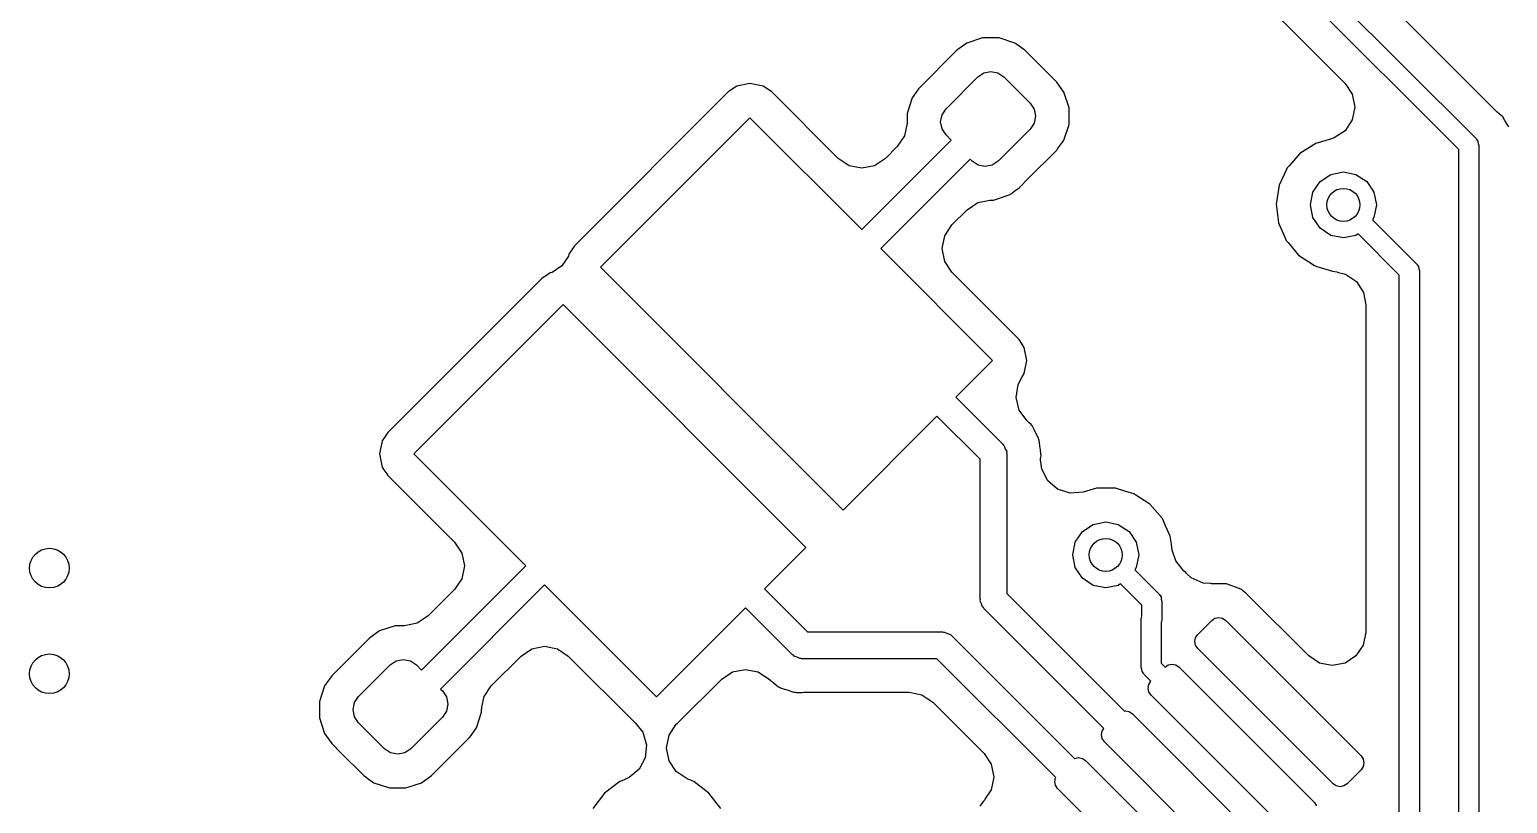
# Model space of a CAD drawing. Extents: x 0.99 to 4.24, y -7.27 to -4.02.
# Drawn here: x 2.4941 to 2.9348, y -4.8693 to -4.6387 of the extents above; entities that cross this region are included whole.
import ezdxf

# ---------------------------------------------------------------- set-up
doc = ezdxf.new("R2010")
doc.units = 0
doc.header["$MEASUREMENT"] = 0
doc.layers.add('BLACK', color=7, linetype='CONTINUOUS')

msp = doc.modelspace()

# ---------------------------------------------------------------- linework, layer by layer
at = {"layer": 'BLACK', "linetype": 'CONTINUOUS'}
for p, q in [((2.93172, -4.66331), (2.84062, -4.57221)), ((2.83283, -4.57859), (2.92535, -4.67111)), ((2.92023, -4.67447), (2.82947, -4.58371)), ((2.82823, -4.59665), (2.88634, -4.65475)), ((2.77358, -4.64271), (2.7706, -4.64488)), ((2.77826, -4.64119), (2.77358, -4.64271)), ((2.78318, -4.64119), (2.77826, -4.64119)), ((2.78786, -4.64271), (2.78318, -4.64119)), ((2.7885, -4.64317), (2.78786, -4.64271)), ((2.79052, -4.64465), (2.7885, -4.64317)), ((2.7706, -4.64488), (2.75941, -4.65607)), ((2.79084, -4.64488), (2.79052, -4.64465)), ((2.79052, -4.64465), (2.79052, -4.64465)), ((2.80036, -4.6544), (2.79084, -4.64488)), ((2.76736, -4.66229), (2.77683, -4.65283)), ((2.77683, -4.65283), (2.77861, -4.65163)), ((2.77861, -4.65163), (2.78072, -4.65121)), ((2.78072, -4.65121), (2.78283, -4.65163)), ((2.78283, -4.65163), (2.78462, -4.65283)), ((2.78462, -4.65283), (2.79242, -4.66062)), ((2.70249, -4.65718), (2.65656, -4.70312)), ((2.7029, -4.65691), (2.70249, -4.65718)), ((2.70416, -4.65607), (2.7029, -4.65691)), ((2.7029, -4.65691), (2.7029, -4.65691)), ((2.70497, -4.65553), (2.70416, -4.65607)), ((2.70416, -4.65607), (2.70416, -4.65607)), ((2.70888, -4.65475), (2.70497, -4.65553)), ((2.71279, -4.65553), (2.70888, -4.65475)), ((2.71361, -4.65607), (2.71279, -4.65553)), ((2.71429, -4.65653), (2.71361, -4.65607)), ((2.71361, -4.65607), (2.71361, -4.65607)), ((2.71527, -4.65718), (2.71429, -4.65653)), ((2.7352, -4.67711), (2.71527, -4.65718)), ((2.75918, -4.65639), (2.75778, -4.65832)), ((2.75941, -4.65607), (2.75918, -4.65639)), ((2.75918, -4.65639), (2.75918, -4.65639)), ((2.80253, -4.65738), (2.80036, -4.6544)), ((2.80405, -4.66206), (2.80253, -4.65738)), ((2.88634, -4.65475), (2.8885, -4.65798)), ((2.75725, -4.65905), (2.75573, -4.66373)), ((2.75778, -4.65832), (2.75725, -4.65905)), ((2.79242, -4.66062), (2.79361, -4.66241)), ((2.80405, -4.66698), (2.80405, -4.66206)), ((2.8885, -4.65798), (2.88925, -4.66179)), ((2.88925, -4.66179), (2.8885, -4.66561)), ((2.66434, -4.70951), (2.70888, -4.66496)), ((2.70888, -4.66496), (2.74224, -4.69833)), ((2.75573, -4.66373), (2.75573, -4.66655)), ((2.76575, -4.66619), (2.76617, -4.66408)), ((2.76617, -4.6683), (2.76575, -4.66619)), ((2.76617, -4.66408), (2.76736, -4.66229)), ((2.79361, -4.66241), (2.79403, -4.66452)), ((2.79403, -4.66452), (2.79361, -4.66663)), ((2.8885, -4.66561), (2.88634, -4.66884)), ((2.93237, -4.6639), (2.93172, -4.66331)), ((2.93336, -4.66473), (2.93237, -4.6639)), ((2.934, -4.66585), (2.93336, -4.66473)), ((2.93447, -4.66658), (2.934, -4.66585)), ((2.75497, -4.67036), (2.75281, -4.67359)), ((2.75573, -4.66655), (2.75497, -4.67036)), ((2.76736, -4.67009), (2.76617, -4.6683)), ((2.76892, -4.67165), (2.76736, -4.67009)), ((2.79242, -4.66842), (2.78295, -4.67788)), ((2.79361, -4.66663), (2.79242, -4.66842)), ((2.80253, -4.67166), (2.80405, -4.66698)), ((2.88634, -4.66884), (2.88311, -4.671)), ((2.93471, -4.66693), (2.93447, -4.66658)), ((2.93521, -4.66764), (2.93471, -4.66693)), ((2.93471, -4.66693), (2.93471, -4.66693)), ((2.74224, -4.69833), (2.76892, -4.67165)), ((2.75281, -4.67359), (2.74929, -4.67711)), ((2.79209, -4.68291), (2.80009, -4.67491)), ((2.80009, -4.67491), (2.80036, -4.67464)), ((2.80036, -4.67464), (2.80062, -4.67428)), ((2.80062, -4.67428), (2.80207, -4.67229)), ((2.80207, -4.67229), (2.80253, -4.67166)), ((2.80207, -4.67229), (2.80207, -4.67229)), ((2.87763, -4.67263), (2.87282, -4.67566)), ((2.88203, -4.67137), (2.87763, -4.67263)), ((2.88311, -4.671), (2.88203, -4.67137)), ((2.92023, -4.89961), (2.92023, -4.67447)), ((2.92535, -4.67111), (2.92546, -4.67126)), ((2.92546, -4.67126), (2.92553, -4.6713)), ((2.92553, -4.6713), (2.92557, -4.67142)), ((2.92557, -4.67142), (2.92595, -4.67196)), ((2.92595, -4.67196), (2.926, -4.67261)), ((2.926, -4.67261), (2.92623, -4.67323)), ((2.92623, -4.67323), (2.92623, -4.89836)), ((2.73843, -4.67927), (2.7352, -4.67711)), ((2.74224, -4.68003), (2.73843, -4.67927)), ((2.74606, -4.67927), (2.74224, -4.68003)), ((2.74929, -4.67711), (2.74606, -4.67927)), ((2.77458, -4.6773), (2.7479, -4.70398)), ((2.77516, -4.67788), (2.77458, -4.6773)), ((2.77694, -4.67908), (2.77516, -4.67788)), ((2.77905, -4.6795), (2.77694, -4.67908)), ((2.78116, -4.67908), (2.77905, -4.6795)), ((2.78295, -4.67788), (2.78116, -4.67908)), ((2.86962, -4.67929), (2.86906, -4.67993)), ((2.87164, -4.677), (2.86962, -4.67929)), ((2.87282, -4.67566), (2.87164, -4.677)), ((2.78917, -4.68583), (2.79209, -4.68291)), ((2.86815, -4.68186), (2.86664, -4.68508)), ((2.86875, -4.68057), (2.86815, -4.68186)), ((2.86906, -4.67993), (2.86875, -4.68057)), ((2.86875, -4.68057), (2.86875, -4.68057)), ((2.87673, -4.68718), (2.87887, -4.68399)), ((2.87887, -4.68399), (2.88206, -4.68185)), ((2.88206, -4.68185), (2.88583, -4.6811)), ((2.88583, -4.6811), (2.88959, -4.68185)), ((2.88959, -4.68185), (2.89279, -4.68399)), ((2.89279, -4.68399), (2.89492, -4.68718)), ((2.78151, -4.68952), (2.78619, -4.688)), ((2.78619, -4.688), (2.78686, -4.68751)), ((2.78686, -4.68751), (2.78792, -4.68674)), ((2.78792, -4.68674), (2.78917, -4.68583)), ((2.86664, -4.68508), (2.86576, -4.6907)), ((2.87598, -4.69094), (2.87673, -4.68718)), ((2.89492, -4.68718), (2.89567, -4.69094)), ((2.76911, -4.69694), (2.77362, -4.69243)), ((2.77362, -4.69243), (2.77685, -4.69027)), ((2.77685, -4.69027), (2.77996, -4.68966)), ((2.77995, -4.68964), (2.78041, -4.68957)), ((2.77996, -4.68966), (2.77995, -4.68964)), ((2.78041, -4.68957), (2.78066, -4.68952)), ((2.78066, -4.68952), (2.78151, -4.68952)), ((2.86576, -4.6907), (2.86585, -4.6914)), ((2.86585, -4.6914), (2.86585, -4.6914)), ((2.86585, -4.6914), (2.86597, -4.6923)), ((2.86597, -4.6923), (2.8665, -4.69634)), ((2.87673, -4.69471), (2.87598, -4.69094)), ((2.89567, -4.69094), (2.89492, -4.69471)), ((2.76695, -4.70017), (2.76911, -4.69694)), ((2.8665, -4.69634), (2.86679, -4.69699)), ((2.86679, -4.69699), (2.86679, -4.69699)), ((2.86679, -4.69699), (2.86838, -4.70062)), ((2.87887, -4.6979), (2.87673, -4.69471)), ((2.89492, -4.69471), (2.89449, -4.69536)), ((2.89449, -4.69536), (2.90763, -4.70851)), ((2.7662, -4.70398), (2.76695, -4.70017)), ((2.86838, -4.70062), (2.86879, -4.70155)), ((2.86879, -4.70155), (2.86925, -4.70209)), ((2.88206, -4.70004), (2.87887, -4.6979)), ((2.88583, -4.70079), (2.88206, -4.70004)), ((2.88959, -4.70004), (2.88583, -4.70079)), ((2.89024, -4.6996), (2.88959, -4.70004)), ((2.90251, -4.71187), (2.89024, -4.6996)), ((2.65478, -4.7062), (2.65283, -4.70913)), ((2.6549, -4.7056), (2.65478, -4.7062)), ((2.65656, -4.70312), (2.6549, -4.7056)), ((2.7479, -4.70398), (2.78126, -4.73734)), ((2.76695, -4.70779), (2.7662, -4.70398)), ((2.86925, -4.70209), (2.86925, -4.70209)), ((2.86925, -4.70209), (2.86934, -4.7022)), ((2.86934, -4.7022), (2.87245, -4.7059)), ((2.87245, -4.7059), (2.87719, -4.70906)), ((2.65283, -4.70913), (2.6499, -4.71108)), ((2.73672, -4.78189), (2.66434, -4.70951)), ((2.76911, -4.71103), (2.76695, -4.70779)), ((2.87719, -4.70906), (2.87787, -4.70927)), ((2.87787, -4.70927), (2.87787, -4.70927)), ((2.87787, -4.70927), (2.87863, -4.70951)), ((2.87863, -4.70951), (2.88262, -4.71075)), ((2.90763, -4.70851), (2.90774, -4.70866)), ((2.90774, -4.70866), (2.90781, -4.7087)), ((2.90781, -4.7087), (2.90786, -4.70883)), ((2.90786, -4.70883), (2.90823, -4.70936)), ((2.90823, -4.70936), (2.90829, -4.71001)), ((2.90829, -4.71001), (2.90851, -4.71063)), ((2.64682, -4.71286), (2.60088, -4.7588)), ((2.64722, -4.71259), (2.64682, -4.71286)), ((2.64848, -4.71175), (2.64722, -4.71259)), ((2.64722, -4.71259), (2.64722, -4.71259)), ((2.64929, -4.7112), (2.64848, -4.71175)), ((2.64848, -4.71175), (2.64848, -4.71175)), ((2.6499, -4.71108), (2.64929, -4.7112)), ((2.78905, -4.73096), (2.76911, -4.71103)), ((2.88262, -4.71075), (2.88333, -4.71077)), ((2.88333, -4.71077), (2.88403, -4.71088)), ((2.88403, -4.71088), (2.884, -4.71104)), ((2.884, -4.71104), (2.88651, -4.71158)), ((2.88651, -4.71158), (2.8897, -4.7138)), ((2.8897, -4.7138), (2.8918, -4.71707)), ((2.90251, -4.90427), (2.90251, -4.71187)), ((2.90851, -4.71063), (2.90851, -4.90551)), ((2.8918, -4.71707), (2.89249, -4.72071)), ((2.60866, -4.76518), (2.6532, -4.72064)), ((2.6532, -4.72064), (2.72559, -4.79302)), ((2.89249, -4.72071), (2.89249, -4.81832)), ((2.78932, -4.73136), (2.78905, -4.73096)), ((2.79016, -4.73262), (2.78932, -4.73136)), ((2.78932, -4.73136), (2.78932, -4.73136)), ((2.7907, -4.73344), (2.79016, -4.73262)), ((2.79148, -4.73734), (2.7907, -4.73344)), ((2.78126, -4.73734), (2.77032, -4.74829)), ((2.78994, -4.74239), (2.7907, -4.74125)), ((2.7907, -4.74125), (2.79148, -4.73734)), ((2.78827, -4.74832), (2.78888, -4.74448)), ((2.78888, -4.74448), (2.78994, -4.74239)), ((2.77032, -4.74829), (2.78432, -4.7623)), ((2.78918, -4.7521), (2.78827, -4.74832)), ((2.76466, -4.75395), (2.73672, -4.78189)), ((2.7775, -4.76678), (2.76466, -4.75395)), ((2.79146, -4.75524), (2.78918, -4.7521)), ((2.60088, -4.7588), (2.60061, -4.7592)), ((2.79219, -4.75592), (2.79146, -4.75524)), ((2.79273, -4.75641), (2.79219, -4.75592)), ((2.79219, -4.75592), (2.79219, -4.75592)), ((2.79286, -4.75666), (2.79273, -4.75641)), ((2.79299, -4.75679), (2.79286, -4.75666)), ((2.79312, -4.75695), (2.79299, -4.75679)), ((2.7934, -4.75752), (2.79312, -4.75695)), ((2.79389, -4.75855), (2.7934, -4.75752)), ((2.7941, -4.75896), (2.79389, -4.75855)), ((2.79494, -4.76052), (2.7941, -4.75896)), ((2.59922, -4.76127), (2.59845, -4.76518)), ((2.59991, -4.76025), (2.59922, -4.76127)), ((2.60061, -4.7592), (2.59991, -4.76025)), ((2.78432, -4.7623), (2.78447, -4.76258)), ((2.78447, -4.76258), (2.78473, -4.76277)), ((2.78473, -4.76277), (2.78502, -4.76366)), ((2.795, -4.76085), (2.79494, -4.76052)), ((2.79515, -4.76116), (2.795, -4.76085)), ((2.79521, -4.76172), (2.79515, -4.76116)), ((2.79535, -4.76292), (2.79521, -4.76172)), ((2.79521, -4.76172), (2.79521, -4.76172)), ((2.79542, -4.76338), (2.79535, -4.76292)), ((2.79552, -4.76396), (2.79542, -4.76338)), ((2.59845, -4.76518), (2.59922, -4.76909)), ((2.64202, -4.79855), (2.60866, -4.76518)), ((2.7775, -4.80843), (2.7775, -4.76678)), ((2.78502, -4.76366), (2.78545, -4.7645)), ((2.78545, -4.7645), (2.7854, -4.76482)), ((2.7854, -4.76482), (2.7855, -4.76512)), ((2.7855, -4.76512), (2.7855, -4.80677)), ((2.79552, -4.76406), (2.79552, -4.76396)), ((2.79558, -4.76428), (2.79552, -4.76406)), ((2.79552, -4.76429), (2.79558, -4.76428)), ((2.79569, -4.76579), (2.79552, -4.76429)), ((2.79552, -4.76658), (2.79569, -4.76579)), ((2.79552, -4.76694), (2.79552, -4.76658)), ((2.79552, -4.76697), (2.79552, -4.76694)), ((2.7959, -4.7697), (2.79552, -4.76697)), ((2.59922, -4.76909), (2.59977, -4.76991)), ((2.59977, -4.76991), (2.59977, -4.76991)), ((2.59977, -4.76991), (2.60061, -4.77116)), ((2.60061, -4.77116), (2.60061, -4.77116)), ((2.60061, -4.77116), (2.60088, -4.77157)), ((2.60088, -4.77157), (2.62081, -4.7915)), ((2.79768, -4.77316), (2.7959, -4.7697)), ((2.80064, -4.77568), (2.79768, -4.77316)), ((2.80434, -4.77686), (2.80064, -4.77568)), ((2.80821, -4.77654), (2.80434, -4.77686)), ((2.81224, -4.77539), (2.80821, -4.77654)), ((2.81295, -4.7754), (2.81224, -4.77539)), ((2.81446, -4.77541), (2.81295, -4.7754)), ((2.81793, -4.77543), (2.81446, -4.77541)), ((2.82065, -4.77624), (2.81793, -4.77543)), ((2.8227, -4.77686), (2.82065, -4.77624)), ((2.82338, -4.77706), (2.8227, -4.77686)), ((2.8227, -4.77686), (2.8227, -4.77686)), ((2.82397, -4.77745), (2.82338, -4.77706)), ((2.82756, -4.77977), (2.82397, -4.77745)), ((2.82815, -4.78015), (2.82756, -4.77977)), ((2.82756, -4.77977), (2.82756, -4.77977)), ((2.83187, -4.78446), (2.82815, -4.78015)), ((2.81119, -4.78618), (2.81496, -4.78543)), ((2.81496, -4.78543), (2.81873, -4.78618)), ((2.83216, -4.78511), (2.83187, -4.78446)), ((2.83283, -4.78658), (2.83216, -4.78511)), ((2.83216, -4.78511), (2.83216, -4.78511)), ((2.80587, -4.79151), (2.808, -4.78832)), ((2.808, -4.78832), (2.81119, -4.78618)), ((2.81873, -4.78618), (2.82192, -4.78832)), ((2.82192, -4.78832), (2.82405, -4.79151)), ((2.83422, -4.78964), (2.83283, -4.78658)), ((2.83457, -4.7921), (2.83422, -4.78964)), ((2.62081, -4.7915), (2.62297, -4.79473)), ((2.72559, -4.79302), (2.71323, -4.80538)), ((2.80512, -4.79528), (2.80587, -4.79151)), ((2.82405, -4.79151), (2.8248, -4.79528)), ((2.83482, -4.79385), (2.83457, -4.7921)), ((2.83585, -4.79703), (2.83482, -4.79385)), ((2.61098, -4.82958), (2.64202, -4.79855)), ((2.62297, -4.79473), (2.62373, -4.79855)), ((2.62373, -4.79855), (2.62297, -4.80236)), ((2.80587, -4.79904), (2.80512, -4.79528)), ((2.8248, -4.79528), (2.82405, -4.79904)), ((2.83767, -4.7993), (2.83585, -4.79703)), ((2.62297, -4.80236), (2.62081, -4.80559)), ((2.808, -4.80224), (2.80587, -4.79904)), ((2.81119, -4.80437), (2.808, -4.80224)), ((2.82405, -4.79904), (2.82362, -4.79969)), ((2.82362, -4.79969), (2.83086, -4.80693)), ((2.83764, -4.79933), (2.83767, -4.7993)), ((2.8382, -4.8), (2.83764, -4.79933)), ((2.83887, -4.80056), (2.8382, -4.8)), ((2.83904, -4.80086), (2.83887, -4.80056)), ((2.84045, -4.80214), (2.83904, -4.80086)), ((2.844, -4.80371), (2.84045, -4.80214)), ((2.62081, -4.80559), (2.61293, -4.81347)), ((2.64768, -4.8042), (2.61664, -4.83524)), ((2.68104, -4.83756), (2.64768, -4.8042)), ((2.71323, -4.80538), (2.72607, -4.81821)), ((2.7855, -4.80677), (2.82054, -4.84182)), ((2.81496, -4.80512), (2.81119, -4.80437)), ((2.81873, -4.80437), (2.81496, -4.80512)), ((2.81938, -4.80393), (2.81873, -4.80437)), ((2.82574, -4.8103), (2.81938, -4.80393)), ((2.83086, -4.80693), (2.83097, -4.80709)), ((2.83097, -4.80709), (2.83104, -4.80713)), ((2.83104, -4.80713), (2.83108, -4.80725)), ((2.83108, -4.80725), (2.83146, -4.80779)), ((2.84637, -4.80376), (2.844, -4.80371)), ((2.84637, -4.80391), (2.84637, -4.80376)), ((2.85095, -4.80391), (2.84637, -4.80391)), ((2.85525, -4.80547), (2.85095, -4.80391)), ((2.85676, -4.80663), (2.85525, -4.80547)), ((2.87549, -4.82536), (2.85676, -4.80663)), ((2.70757, -4.81103), (2.68104, -4.83756)), ((2.72158, -4.82504), (2.70757, -4.81103)), ((2.7776, -4.80874), (2.7775, -4.80843)), ((2.77755, -4.80906), (2.7776, -4.80874)), ((2.77797, -4.80989), (2.77755, -4.80906)), ((2.77826, -4.81078), (2.77797, -4.80989)), ((2.77852, -4.81097), (2.77826, -4.81078)), ((2.77867, -4.81126), (2.77852, -4.81097)), ((2.81442, -4.84701), (2.77867, -4.81126)), ((2.82574, -4.81339), (2.82574, -4.8103)), ((2.83146, -4.80779), (2.83152, -4.80844)), ((2.83152, -4.80844), (2.83174, -4.80906)), ((2.83174, -4.80906), (2.83174, -4.81424)), ((2.6097, -4.81563), (2.60588, -4.81639)), ((2.61293, -4.81347), (2.6097, -4.81563)), ((2.82553, -4.81445), (2.82556, -4.81427)), ((2.82553, -4.82877), (2.82553, -4.81445)), ((2.82554, -4.81419), (2.8256, -4.81407)), ((2.82556, -4.81427), (2.82554, -4.81419)), ((2.8256, -4.81407), (2.82571, -4.81342)), ((2.82571, -4.81342), (2.82574, -4.81339)), ((2.83156, -4.81527), (2.83153, -4.8153)), ((2.83153, -4.8153), (2.83153, -4.82752)), ((2.83167, -4.81462), (2.83156, -4.81527)), ((2.83173, -4.8145), (2.83167, -4.81462)), ((2.83174, -4.81424), (2.83171, -4.81442)), ((2.83171, -4.81442), (2.83173, -4.8145)), ((2.8424, -4.81897), (2.84657, -4.81479)), ((2.84657, -4.81479), (2.84753, -4.81415)), ((2.84753, -4.81415), (2.84866, -4.81393)), ((2.84866, -4.81393), (2.84979, -4.81415)), ((2.84979, -4.81415), (2.85075, -4.81479)), ((2.85075, -4.81479), (2.89111, -4.85516)), ((2.59513, -4.82035), (2.59243, -4.82305)), ((2.59541, -4.82007), (2.59513, -4.82035)), ((2.59762, -4.81847), (2.59541, -4.82007)), ((2.59775, -4.81837), (2.59762, -4.81847)), ((2.59839, -4.81791), (2.59775, -4.81837)), ((2.59775, -4.81837), (2.59775, -4.81837)), ((2.60307, -4.81639), (2.59839, -4.81791)), ((2.60588, -4.81639), (2.60307, -4.81639)), ((2.72607, -4.81821), (2.7663, -4.81821)), ((2.7663, -4.81821), (2.7666, -4.81831)), ((2.7666, -4.81831), (2.76692, -4.81826)), ((2.76692, -4.81826), (2.76776, -4.81869)), ((2.76776, -4.81869), (2.76865, -4.81897)), ((2.76865, -4.81897), (2.76884, -4.81924)), ((2.76884, -4.81924), (2.76913, -4.81938)), ((2.76913, -4.81938), (2.8057, -4.85596)), ((2.84153, -4.82106), (2.84176, -4.81993)), ((2.84176, -4.81993), (2.8424, -4.81897)), ((2.89249, -4.81832), (2.89173, -4.82213)), ((2.59243, -4.82305), (2.58421, -4.83127)), ((2.64064, -4.82542), (2.64387, -4.82326)), ((2.64387, -4.82326), (2.64768, -4.8225)), ((2.64768, -4.8225), (2.65149, -4.82326)), ((2.65149, -4.82326), (2.65472, -4.82542)), ((2.72187, -4.82519), (2.72158, -4.82504)), ((2.84176, -4.82219), (2.84153, -4.82106)), ((2.8424, -4.82314), (2.84176, -4.82219)), ((2.88276, -4.86351), (2.8424, -4.82314)), ((2.89173, -4.82213), (2.88957, -4.82536)), ((2.59216, -4.83749), (2.60163, -4.82802)), ((2.60163, -4.82802), (2.60342, -4.82683)), ((2.60342, -4.82683), (2.60553, -4.82641)), ((2.60553, -4.82641), (2.60764, -4.82683)), ((2.60764, -4.82683), (2.60942, -4.82802)), ((2.60942, -4.82802), (2.61098, -4.82958)), ((2.63177, -4.83428), (2.64064, -4.82542)), ((2.65472, -4.82542), (2.67466, -4.84535)), ((2.7037, -4.83015), (2.70751, -4.82939)), ((2.70751, -4.82939), (2.71132, -4.83015)), ((2.72206, -4.82545), (2.72187, -4.82519)), ((2.72295, -4.82574), (2.72206, -4.82545)), ((2.72378, -4.82616), (2.72295, -4.82574)), ((2.7241, -4.82611), (2.72378, -4.82616)), ((2.72441, -4.82621), (2.7241, -4.82611)), ((2.76464, -4.82621), (2.72441, -4.82621)), ((2.80005, -4.86162), (2.76464, -4.82621)), ((2.82576, -4.82938), (2.82553, -4.82877)), ((2.82581, -4.83004), (2.82576, -4.82938)), ((2.83153, -4.82752), (2.83269, -4.82869)), ((2.83269, -4.82869), (2.83361, -4.82807)), ((2.83361, -4.82807), (2.83474, -4.82785)), ((2.83474, -4.82785), (2.83587, -4.82807)), ((2.83587, -4.82807), (2.83683, -4.82871)), ((2.83683, -4.82871), (2.8772, -4.86908)), ((2.87872, -4.82752), (2.87549, -4.82536)), ((2.88253, -4.82828), (2.87872, -4.82752)), ((2.88634, -4.82752), (2.88253, -4.82828)), ((2.88957, -4.82536), (2.88634, -4.82752)), ((2.58254, -4.83357), (2.58205, -4.83425)), ((2.58398, -4.83158), (2.58254, -4.83357)), ((2.58421, -4.83127), (2.58398, -4.83158)), ((2.58398, -4.83158), (2.58398, -4.83158)), ((2.68743, -4.84535), (2.70047, -4.83231)), ((2.70047, -4.83231), (2.7037, -4.83015)), ((2.71132, -4.83015), (2.71385, -4.83184)), ((2.71385, -4.83184), (2.7139, -4.83178)), ((2.7139, -4.83178), (2.71509, -4.83271)), ((2.71509, -4.83271), (2.71504, -4.83277)), ((2.71504, -4.83277), (2.71525, -4.83288)), ((2.71525, -4.83288), (2.71532, -4.83295)), ((2.71532, -4.83295), (2.71565, -4.83319)), ((2.71565, -4.83319), (2.71565, -4.83319)), ((2.71565, -4.83319), (2.7158, -4.83329)), ((2.7158, -4.83329), (2.71617, -4.83357)), ((2.71617, -4.83357), (2.71703, -4.83425)), ((2.82619, -4.83057), (2.82581, -4.83004)), ((2.82623, -4.8307), (2.82619, -4.83057)), ((2.8263, -4.83074), (2.82623, -4.8307)), ((2.82641, -4.83089), (2.8263, -4.83074)), ((2.82845, -4.83293), (2.82641, -4.83089)), ((2.82761, -4.83498), (2.82784, -4.83385)), ((2.82784, -4.83385), (2.82845, -4.83293)), ((2.58205, -4.83425), (2.58053, -4.83893)), ((2.59097, -4.83928), (2.59216, -4.83749)), ((2.61664, -4.83524), (2.61722, -4.83582)), ((2.61722, -4.83582), (2.61841, -4.83761)), ((2.61841, -4.83761), (2.61883, -4.83972)), ((2.62899, -4.84062), (2.62961, -4.83751)), ((2.62961, -4.83751), (2.63177, -4.83428)), ((2.71703, -4.83425), (2.71756, -4.83467)), ((2.71756, -4.83467), (2.71788, -4.83478)), ((2.71788, -4.83478), (2.71816, -4.83497)), ((2.71816, -4.83497), (2.71893, -4.83521)), ((2.71893, -4.83521), (2.71893, -4.83521)), ((2.71893, -4.83521), (2.71985, -4.83548)), ((2.71985, -4.83548), (2.7203, -4.83563)), ((2.7203, -4.83563), (2.72137, -4.836)), ((2.72137, -4.836), (2.72137, -4.83601)), ((2.72137, -4.83601), (2.72197, -4.83621)), ((2.72197, -4.83621), (2.72217, -4.83623)), ((2.72217, -4.83623), (2.72235, -4.83623)), ((2.72235, -4.83623), (2.72263, -4.83631)), ((2.72263, -4.83631), (2.72451, -4.83624)), ((2.72451, -4.83624), (2.72491, -4.83623)), ((2.72491, -4.83623), (2.75636, -4.83623)), ((2.75636, -4.83623), (2.76018, -4.83699)), ((2.76018, -4.83699), (2.76341, -4.83915)), ((2.82784, -4.83611), (2.82761, -4.83498)), ((2.82848, -4.83706), (2.82784, -4.83611)), ((2.86884, -4.87743), (2.82848, -4.83706)), ((2.58053, -4.83893), (2.58053, -4.84385)), ((2.59055, -4.84139), (2.59097, -4.83928)), ((2.59097, -4.8435), (2.59055, -4.84139)), ((2.61841, -4.84183), (2.61722, -4.84361)), ((2.61883, -4.83972), (2.61841, -4.84183)), ((2.62733, -4.84686), (2.62885, -4.84218)), ((2.62885, -4.84133), (2.6289, -4.84107)), ((2.62885, -4.84218), (2.62885, -4.84133)), ((2.6289, -4.84107), (2.62898, -4.84062)), ((2.62898, -4.84062), (2.62899, -4.84062)), ((2.76341, -4.83915), (2.77868, -4.85442)), ((2.82054, -4.84182), (2.82082, -4.84177)), ((2.82082, -4.84177), (2.82195, -4.84199)), ((2.82195, -4.84199), (2.82291, -4.84263)), ((2.82291, -4.84263), (2.86328, -4.883)), ((2.58053, -4.84385), (2.58205, -4.84853)), ((2.59216, -4.84528), (2.59097, -4.8435)), ((2.59996, -4.85308), (2.59216, -4.84528)), ((2.61722, -4.84361), (2.60775, -4.85308)), ((2.62687, -4.84749), (2.62733, -4.84686)), ((2.67466, -4.84535), (2.67465, -4.84535)), ((2.67465, -4.84535), (2.67694, -4.84814)), ((2.68476, -4.849), (2.68692, -4.84576)), ((2.68692, -4.84576), (2.68725, -4.84547)), ((2.68725, -4.84547), (2.68743, -4.84535)), ((2.81392, -4.84777), (2.81442, -4.84701)), ((2.58205, -4.84853), (2.58421, -4.8515)), ((2.58421, -4.8515), (2.58449, -4.85178)), ((2.62219, -4.85281), (2.62517, -4.84983)), ((2.62517, -4.84983), (2.62574, -4.84905)), ((2.62574, -4.84905), (2.62687, -4.84749)), ((2.62687, -4.84749), (2.62687, -4.84749)), ((2.67694, -4.84814), (2.67807, -4.85186)), ((2.684, -4.85281), (2.68476, -4.849)), ((2.81369, -4.8489), (2.81392, -4.84777)), ((2.81392, -4.85003), (2.81369, -4.8489)), ((2.81456, -4.85098), (2.81392, -4.85003)), ((2.85492, -4.89135), (2.81456, -4.85098)), ((2.58449, -4.85178), (2.58675, -4.85404)), ((2.58675, -4.85404), (2.59374, -4.86103)), ((2.60175, -4.85427), (2.59996, -4.85308)), ((2.60386, -4.85469), (2.60175, -4.85427)), ((2.60597, -4.85427), (2.60386, -4.85469)), ((2.60775, -4.85308), (2.60597, -4.85427)), ((2.61685, -4.85815), (2.62219, -4.85281)), ((2.67769, -4.85573), (2.67586, -4.85916)), ((2.67807, -4.85186), (2.67769, -4.85573)), ((2.68476, -4.85662), (2.684, -4.85281)), ((2.77868, -4.85442), (2.78084, -4.85766)), ((2.8057, -4.85596), (2.80577, -4.85591)), ((2.80577, -4.85591), (2.8069, -4.85569)), ((2.8069, -4.85569), (2.80803, -4.85591)), ((2.80803, -4.85591), (2.80899, -4.85655)), ((2.89111, -4.85516), (2.89175, -4.85612)), ((2.61397, -4.86103), (2.61685, -4.85815)), ((2.67586, -4.85916), (2.67286, -4.86162)), ((2.68692, -4.85985), (2.68476, -4.85662)), ((2.69015, -4.86201), (2.68692, -4.85985)), ((2.78084, -4.85766), (2.7816, -4.86147)), ((2.80899, -4.85655), (2.84936, -4.89692)), ((2.89111, -4.85934), (2.88694, -4.86351)), ((2.89175, -4.85838), (2.89111, -4.85934)), ((2.89175, -4.85612), (2.89198, -4.85725)), ((2.89198, -4.85725), (2.89175, -4.85838)), ((2.59374, -4.86103), (2.59405, -4.86126)), ((2.59405, -4.86126), (2.59405, -4.86126)), ((2.59405, -4.86126), (2.5955, -4.86231)), ((2.5955, -4.86231), (2.59672, -4.86319)), ((2.59672, -4.86319), (2.6014, -4.86471)), ((2.6014, -4.86471), (2.60632, -4.86471)), ((2.60632, -4.86471), (2.61099, -4.86319)), ((2.61099, -4.86319), (2.6118, -4.86261)), ((2.6118, -4.86261), (2.61271, -4.86195)), ((2.61271, -4.86195), (2.61397, -4.86103)), ((2.67009, -4.86282), (2.66553, -4.86632)), ((2.6707, -4.86257), (2.67009, -4.86282)), ((2.67157, -4.86221), (2.6707, -4.86257)), ((2.6707, -4.86257), (2.6707, -4.86257)), ((2.67197, -4.86204), (2.67157, -4.86221)), ((2.67286, -4.86162), (2.67197, -4.86204)), ((2.69211, -4.86282), (2.69015, -4.86201)), ((2.69667, -4.86632), (2.69211, -4.86282)), ((2.7816, -4.86147), (2.78084, -4.86528)), ((2.79977, -4.86282), (2.8, -4.86169)), ((2.8, -4.86395), (2.79977, -4.86282)), ((2.8, -4.86169), (2.80005, -4.86162)), ((2.80064, -4.8649), (2.8, -4.86395)), ((2.88372, -4.86415), (2.88276, -4.86351)), ((2.88485, -4.86438), (2.88372, -4.86415)), ((2.88598, -4.86415), (2.88485, -4.86438)), ((2.88694, -4.86351), (2.88598, -4.86415)), ((2.66553, -4.86632), (2.66203, -4.87088)), ((2.70017, -4.87088), (2.69667, -4.86632)), ((2.77856, -4.86864), (2.7774, -4.87015)), ((2.77879, -4.86841), (2.77856, -4.86864)), ((2.779, -4.86816), (2.77879, -4.86841)), ((2.78084, -4.86528), (2.77895, -4.86811)), ((2.77895, -4.86811), (2.779, -4.86816)), ((2.841, -4.90527), (2.80064, -4.8649)), ((2.8772, -4.86908), (2.87784, -4.87004))]:
    msp.add_line(p, q, dxfattribs=at)
at = {"layer": 'BLACK'}
for centre, radius in [((2.88583, -4.69094), 0.00492), ((2.5, -4.79921), 0.00591), ((2.81496, -4.79528), 0.00492), ((2.5, -4.83071), 0.00591)]:
    msp.add_circle(centre, radius, dxfattribs=at)

doc.saveas('drawing.dxf')
